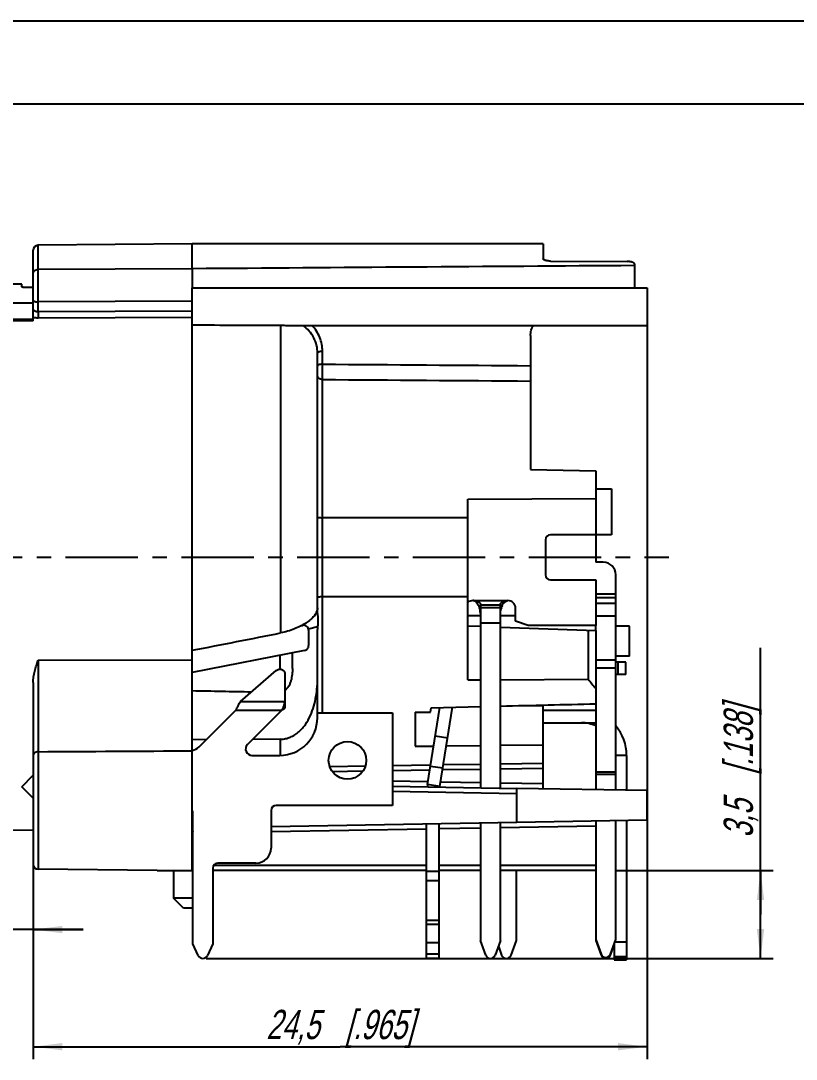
# Model space of a CAD drawing. Header units: millimetres. Extents: x 0 to 420, y -2 to 297.
# Drawn here: x 189 to 281.8, y 172.7 to 297 of the extents above; entities that cross this region are included whole.
import ezdxf

# ---------------------------------------------------------------- set-up
doc = ezdxf.new("R2010")
doc.units = ezdxf.units.MM
doc.header["$LTSCALE"] = 23.1
doc.linetypes.add('CENTER', pattern=[0.6, 0.375, -0.075, 0.075, -0.075])
doc.layers.get('0').update_dxf_attribs({"linetype": 'CONTINUOUS'})
for name, color, linetype in [('AUSFORMSCHRAEGEN', 7, 'CONTINUOUS'), ('BEZUGSACHSEN', 7, 'CONTINUOUS'), ('FASEN', 7, 'CONTINUOUS'), ('RUNDUNGEN', 7, 'CONTINUOUS'), ('ZEICHNUNGSBEMASSUNGEN', 7, 'CONTINUOUS')]:
    doc.layers.add(name, color=color, linetype=linetype)
doc.styles.get("Standard").update_dxf_attribs({"font": 'txt', "width": 0.7})
doc.dimstyles.new('DIMSTYLE_7', dxfattribs={"dimtxt": 3.5, "dimasz": 3.5, "dimexe": 1.5, "dimexo": 0, "dimgap": 0.875, "dimtad": 1, "dimdec": 3, "dimlfac": 0.333333, "dimdsep": 46, "dimtxsty": 'STANDARD', "dimblk": '_FILLED', "dimblk1": '_FILLED', "dimblk2": '_FILLED', "dimcen": 0.09, "dimclrt": 5, "dimadec": 3, "dimazin": 2, "dimtp": 0.2, "dimtm": 0.2, "dimtfac": 1, "dimtdec": 3, "dimtofl": 0, "dimtmove": 0, "dimatfit": 3, "dimldrblk": '_FILLED', "dimfxl": 1, "dimtolj": 1, "dimarcsym": 0})
doc.dimstyles.new('DIMSTYLE_8', dxfattribs={"dimtxt": 3.5, "dimasz": 3.5, "dimexe": 1.5, "dimexo": 0, "dimgap": 0.875, "dimtad": 1, "dimdec": 1, "dimlfac": 0.333333, "dimdsep": 46, "dimtxsty": 'STANDARD', "dimblk": '_FILLED', "dimblk1": '_FILLED', "dimblk2": '_FILLED', "dimcen": 0.09, "dimclrt": 5, "dimadec": 1, "dimazin": 2, "dimtp": 0.1, "dimtm": 0.1, "dimtfac": 1, "dimtdec": 1, "dimtofl": 0, "dimtmove": 0, "dimatfit": 3, "dimldrblk": '_FILLED', "dimfxl": 1, "dimtolj": 1, "dimarcsym": 0})
doc.dimstyles.new('DIMSTYLE_9', dxfattribs={"dimtxt": 3.5, "dimasz": 3.5, "dimexe": 1.5, "dimexo": 0, "dimgap": 0.875, "dimtad": 1, "dimdec": 3, "dimlfac": 0.333333, "dimdsep": 46, "dimtxsty": 'STANDARD', "dimblk": '_FILLED', "dimblk1": '_FILLED', "dimblk2": '_FILLED', "dimcen": 0.09, "dimclrt": 5, "dimadec": 3, "dimazin": 2, "dimtp": 0.1, "dimtm": 0.1, "dimtfac": 1, "dimtdec": 3, "dimtofl": 0, "dimtmove": 0, "dimatfit": 3, "dimldrblk": '_FILLED', "dimfxl": 1, "dimtolj": 1, "dimarcsym": 0})

# ---------------------------------------------------------------- blocks, each defined once
blk = doc.blocks.new('_FILLED')
at = {"color": 0, "linetype": 'BYBLOCK'}
blk.add_solid([(0, 0), (-1, 0.125), (-1, -0.125)], dxfattribs=at)
blk = doc.blocks.new('*D21')
at = {"layer": 'ZEICHNUNGSBEMASSUNGEN', "color": 2, "linetype": 'CONTINUOUS'}
for p, q in [((173.4, 222.86), (173.4, 186.74)), ((190.49, 196.05), (190.49, 186.74)), ((173.4, 188.24), (144.52, 188.24)), ((144.52, 188.24), (181.94, 188.24)), ((196.49, 188.24), (181.94, 188.24)), ((190.49, 188.24), (196.49, 188.24))]:
    blk.add_line(p, q, dxfattribs=at)
at = {"layer": 'ZEICHNUNGSBEMASSUNGEN', "color": 2, "linetype": 'CONTINUOUS', "xscale": 3.5, "yscale": 3.5, "zscale": 3.5}
blk.add_blockref('_FILLED', (173.4, 188.24), dxfattribs=at)
at = {"layer": 'ZEICHNUNGSBEMASSUNGEN', "color": 2, "linetype": 'CONTINUOUS', "xscale": 3.5, "yscale": 3.5, "zscale": 3.5, "rotation": 180}
blk.add_blockref('_FILLED', (190.49, 188.24), dxfattribs=at)
at = {"layer": 'ZEICHNUNGSBEMASSUNGEN', "color": 5, "linetype": 'CONTINUOUS', "insert": (168.52, 192.65), "char_height": 3.5, "width": 36, "attachment_point": 3, "line_spacing_factor": 0.9}
blk.add_mtext('\\Q15.0;5,7{\\ftxt.shx;\\W1.000000;\\H3.500000; }[.224]', dxfattribs=at)
blk = doc.blocks.new('*D22')
at = {"layer": 'ZEICHNUNGSBEMASSUNGEN', "color": 2, "linetype": 'CONTINUOUS'}
for p, q in [((263.99, 260.54), (263.99, 172.72)), ((190.49, 196.05), (190.49, 172.72)), ((190.49, 174.22), (227.24, 174.22)), ((263.99, 174.22), (227.24, 174.22))]:
    blk.add_line(p, q, dxfattribs=at)
at = {"layer": 'ZEICHNUNGSBEMASSUNGEN', "color": 2, "linetype": 'CONTINUOUS', "xscale": 3.5, "yscale": 3.5, "zscale": 3.5, "rotation": 180}
blk.add_blockref('_FILLED', (190.49, 174.22), dxfattribs=at)
at = {"layer": 'ZEICHNUNGSBEMASSUNGEN', "color": 2, "linetype": 'CONTINUOUS', "xscale": 3.5, "yscale": 3.5, "zscale": 3.5}
blk.add_blockref('_FILLED', (263.99, 174.22), dxfattribs=at)
at = {"layer": 'ZEICHNUNGSBEMASSUNGEN', "color": 5, "linetype": 'CONTINUOUS', "insert": (227.24, 178.63), "char_height": 3.5, "width": 39.75, "attachment_point": 2, "line_spacing_factor": 0.9}
blk.add_mtext('\\Q15.0;24,5{\\ftxt.shx;\\W1.000000;\\H3.500000; }[.965]', dxfattribs=at)
blk = doc.blocks.new('*D23')
at = {"layer": 'ZEICHNUNGSBEMASSUNGEN', "color": 2, "linetype": 'CONTINUOUS'}
for p, q in [((277.57, 190.04), (277.57, 221.97)), ((260.24, 195.29), (279.07, 195.29)), ((277.57, 195.29), (277.57, 190.04)), ((277.57, 184.79), (277.57, 190.04)), ((211.22, 184.79), (279.07, 184.79))]:
    blk.add_line(p, q, dxfattribs=at)
at = {"layer": 'ZEICHNUNGSBEMASSUNGEN', "color": 2, "linetype": 'CONTINUOUS', "xscale": 3.5, "yscale": 3.5, "zscale": 3.5}
for p, rotation in [((277.57, 195.29), 90), ((277.57, 184.79), 270)]:
    blk.add_blockref('_FILLED', p, dxfattribs=dict(at, rotation=rotation))
at = {"layer": 'ZEICHNUNGSBEMASSUNGEN', "color": 5, "linetype": 'CONTINUOUS', "insert": (273.16, 199.22), "char_height": 3.5, "width": 34.125, "attachment_point": 1, "rotation": 90, "line_spacing_factor": 0.9}
blk.add_mtext('\\Q15.0;3,5{\\ftxt.shx;\\W1.000000;\\H3.500000; }[.138]', dxfattribs=at)

msp = doc.modelspace()

# ---------------------------------------------------------------- linework, layer by layer
at = {"color": 7, "linetype": 'CONTINUOUS'}
for p, q in [((0, 297), (420, 297)), ((410, 287), (12.5, 287)), ((222.62342, 224.61467), (222.76027, 224.64127)), ((222.99055, 221.62988), (209.53924, 219.01521)), ((261.43924, 220.24992), (260.23924, 220.24992)), ((261.43924, 218.74992), (261.43924, 220.24992)), ((215.31218, 215.53992), (219.59548, 219.24936)), ((220.61836, 215.53992), (220.61836, 214.78992)), ((210.36427, 210.10617), (214.74802, 214.48992)), ((220.26345, 214.48992), (216.14378, 210.37025)), ((224.51974, 214.18992), (233.51974, 214.18992)), ((224.51974, 213.58992), (224.51974, 214.18992)), ((233.51974, 214.18992), (233.51974, 203.08992)), ((239.19357, 205.36069), (240.69658, 214.85032)), ((251.53924, 214.48992), (257.83924, 214.48992)), ((216.67411, 209.08992), (220.01974, 209.08992)), ((261.54424, 209.08992), (261.54424, 204.90641)), ((233.51974, 203.08992), (219.56974, 203.08992)), ((209.60974, 186.54361), (209.60974, 202.18992)), ((239.08276, 184.78443), (239.08276, 200.88136)), ((261.54424, 201.27342), (261.54424, 184.61602)), ((210.26596, 185.13635), (209.60974, 186.54361)), ((212.00974, 186.54361), (211.35353, 185.13635)), ((237.58276, 186.69004), (239.08276, 186.69004)), ((260.13717, 186.75871), (261.54424, 186.75871)), ((239.08276, 184.7843), (237.58276, 184.7843)), ((260.04424, 184.61602), (261.54424, 184.61602))]:
    msp.add_line(p, q, dxfattribs=at)
at = {"color": 3, "linetype": 'CONTINUOUS'}
for p, q in [((189.13924, 265.48992), (178.93598, 265.48992)), ((189.13924, 265.15761), (189.13924, 265.48975)), ((190.48924, 265.06572), (189.73924, 265.06572)), ((257.83924, 240.96492), (259.74424, 240.96492)), ((259.74424, 240.96492), (259.74424, 235.48992)), ((257.83924, 239.81482), (257.83924, 232.18992)), ((258.73924, 232.18992), (257.83924, 232.18992)), ((257.83924, 230.08992), (257.83924, 224.61492)), ((260.23924, 204.92919), (260.23924, 230.68992)), ((244.03924, 227.17002), (244.03924, 205.21196)), ((246.43924, 205.17007), (246.43924, 227.17002)), ((248.23924, 225.16087), (248.23924, 226.71492)), ((249.73924, 224.61492), (248.23924, 225.16087)), ((257.83924, 224.61492), (249.73924, 224.61492)), ((261.43924, 218.74992), (260.23924, 218.74992)), ((257.83924, 215.25712), (257.83924, 204.97108)), ((237.71204, 205.59534), (239.17217, 214.81424)), ((251.53924, 212.98992), (257.83924, 212.98992)), ((237.58276, 184.78443), (237.58276, 200.85517)), ((244.03924, 200.96787), (244.03924, 186.93261)), ((246.43924, 186.93261), (246.43924, 201.00976)), ((257.83924, 201.20875), (257.83946, 186.93756)), ((260.23924, 187.03914), (260.23924, 201.25064)), ((248.34424, 186.93261), (248.34424, 195.28992)), ((244.67543, 185.18471), (244.03924, 186.93261)), ((246.43924, 186.93261), (245.80306, 185.18471)), ((247.70806, 185.18471), (248.34424, 186.93261)), ((257.83924, 187.03914), (258.47543, 185.29124)), ((257.83946, 186.93756), (258.47565, 185.18966)), ((259.60306, 185.29124), (260.23924, 187.03914)), ((260.04424, 186.50339), (260.04424, 184.61602)), ((246.19174, 186.25261), (246.58043, 185.18471)), ((259.60328, 185.18966), (260.04424, 186.40119))]:
    msp.add_line(p, q, dxfattribs=at)
at = {"color": 9, "linetype": 'CONTINUOUS'}
for p, q in [((243.13924, 227.61492), (247.33924, 227.61492)), ((260.23924, 228.37992), (257.83924, 228.37992)), ((260.23924, 227.95565), (257.83924, 227.95565)), ((244.03924, 227.0953), (246.43924, 227.0953)), ((244.03924, 226.78353), (246.43924, 226.78353)), ((260.23924, 227.24501), (257.83924, 227.24501)), ((244.03924, 224.96488), (246.43924, 224.96488)), ((260.23924, 225.76009), (257.83924, 225.76009)), ((260.23924, 220.48992), (257.83924, 220.48992)), ((260.53924, 218.74992), (260.53924, 220.24992)), ((260.23924, 219.52675), (257.83924, 219.52675)), ((215.31218, 215.53992), (220.61836, 215.53992)), ((214.74802, 214.48992), (220.26345, 214.48992)), ((220.44401, 214.84018), (220.44401, 214.58999)), ((238.63509, 211.42324), (240.11662, 211.18859)), ((261.54424, 209.08992), (260.23924, 209.08992)), ((238.06315, 207.81218), (239.54468, 207.57752)), ((260.23924, 207.07723), (257.83924, 207.07723)), ((260.23924, 206.80204), (257.83924, 206.80204)), ((239.19357, 205.36069), (237.71204, 205.59534)), ((237.58276, 195.21739), (239.08276, 195.21739)), ((237.58276, 194.09357), (239.08276, 194.09357)), ((237.58276, 189.35907), (239.08276, 189.35907)), ((237.58276, 188.87888), (239.08276, 188.87888)), ((237.58276, 185.33405), (239.08276, 185.33405)), ((260.04424, 185.01081), (261.54424, 185.01081))]:
    msp.add_line(p, q, dxfattribs=at)
at = {"color": 7, "linetype": 'CONTINUOUS'}
msp.add_circle((228.11974, 208.48992), 2.25, dxfattribs=at)
at = {"color": 3, "linetype": 'CONTINUOUS'}
for centre, radius, start, end in [((258.73924, 230.68992), 1.5, 0, 90), ((243.13924, 226.71492), 0.9, 90, 131.9352565), ((247.33924, 226.71492), 0.9, 0, 90), ((237.10616, 184.31511), 34.55714, 118.8267262, 119.1689921), ((220.16923, 214.82514), 0.45052, 355.5156096, 359.9982841), ((256.14424, 209.08992), 3.9, 64.238766, 90), ((248.08276, 203.95278), 10.5, 171, 172.5011331), ((245.23924, 185.38992), 0.6, 200, 340), ((247.14424, 185.38992), 0.6, 200, 340), ((259.03924, 185.49645), 0.6, 200, 340), ((259.03946, 185.39487), 0.6, 200, 340)]:
    msp.add_arc(centre, radius, start, end, dxfattribs=at)
at = {"color": 7, "linetype": 'CONTINUOUS'}
for centre, radius, start, end in [((241.46656, 225.9674), 2.57788, 14.5085293, 17.6249633), ((249.01193, 225.9674), 2.57788, 162.3750367, 165.4914707), ((218.7976, 215.61462), 1.82229, 353.6523771, 357.6506775), ((220.16923, 215.57514), 0.45052, 355.5156096, 359.9982841), ((220.01974, 213.58992), 4.5, 270, 360), ((256.14424, 209.08992), 5.4, 0, 40.6738304), ((209.30361, 211.16683), 1.5, 279.080527, 315), ((216.67411, 209.83992), 0.75, 135, 270), ((248.08276, 203.95278), 9, 171, 171.4117321), ((208.70974, 202.18992), 0.9, 0, 22.7614658), ((217.16974, 197.98992), 1.8, 270, 360), ((210.80974, 185.38992), 0.6, 205, 335)]:
    msp.add_arc(centre, radius, start, end, dxfattribs=at)
at = {"color": 3, "linetype": 'CONTINUOUS'}
for points, knots in [([(189.73924, 265.06572), (189.66294, 265.06572), (189.52109, 265.0701), (189.3544, 265.08605), (189.25463, 265.10413), (189.21135, 265.11513), (189.18623, 265.12299), (189.16615, 265.13123), (189.14948, 265.14017), (189.13924, 265.15075), (189.13924, 265.15761)], [0, 0, 0, 0, 0.370496514, 0.6887039, 0.811914119, 0.862502383, 0.90527156, 0.939986359, 0.966698395, 1, 1, 1, 1]), ([(243.13924, 227.61492), (243.23253, 227.61492), (243.37298, 227.60293), (243.55502, 227.56089), (243.68737, 227.51493), (243.81193, 227.45302), (243.90562, 227.38651), (243.96852, 227.32382), (244.0063, 227.27412), (244.03176, 227.22282), (244.03924, 227.18685), (244.03924, 227.17002)], [0, 0, 0, 0, 0.260837284, 0.391350531, 0.521757276, 0.651605404, 0.779217606, 0.840865703, 0.899377849, 0.952953215, 1, 1, 1, 1]), ([(246.43924, 227.17002), (246.43924, 227.18685), (246.44673, 227.22282), (246.47219, 227.27412), (246.50996, 227.32382), (246.57287, 227.38651), (246.66655, 227.45302), (246.79112, 227.51493), (246.92347, 227.56089), (247.10551, 227.60293), (247.24596, 227.61492), (247.33924, 227.61492)], [0, 0, 0, 0, 0.047046785, 0.100622151, 0.159134297, 0.220782394, 0.348394596, 0.478242724, 0.608649469, 0.739162716, 1, 1, 1, 1]), ([(220.59038, 214.71829), (220.5732, 214.69095), (220.52762, 214.64242), (220.473, 214.60591), (220.44401, 214.58999)], [0, 0, 0, 0, 0.493976863, 1, 1, 1, 1]), ([(220.61836, 214.78992), (220.61794, 214.78689), (220.61577, 214.7746), (220.61204, 214.76261), (220.60858, 214.75385)], [0, 0, 0, 0, 0.244829022, 1, 1, 1, 1])]:
    msp.add_open_spline(points, degree=3, knots=knots, dxfattribs=at)
at = {"color": 7, "linetype": 'CONTINUOUS'}
for points, knots in [([(243.92343, 226.74795), (243.89325, 226.84285), (243.83932, 226.9845), (243.74593, 227.16509), (243.66101, 227.29635), (243.56018, 227.41774), (243.43981, 227.52163), (243.29813, 227.59585), (243.19198, 227.61492), (243.13924, 227.61492)], [0, 0, 0, 0, 0.240643715, 0.364900458, 0.490789153, 0.617713198, 0.745063658, 0.872562213, 1, 1, 1, 1]), ([(246.55506, 226.74795), (246.58524, 226.84285), (246.63917, 226.9845), (246.73256, 227.16509), (246.81748, 227.29635), (246.91831, 227.41774), (247.03867, 227.52163), (247.18036, 227.59585), (247.28651, 227.61492), (247.33924, 227.61492)], [0, 0, 0, 0, 0.240643715, 0.364900458, 0.490789153, 0.617713198, 0.745063658, 0.872562213, 1, 1, 1, 1]), ([(244.03924, 226.05778), (244.03924, 226.14499), (244.02388, 226.33227), (243.9873, 226.51636), (243.96223, 226.61322)], [0, 0, 0, 0, 0.465704461, 1, 1, 1, 1]), ([(246.43924, 226.05778), (246.43924, 226.14499), (246.45461, 226.33227), (246.49119, 226.51636), (246.51626, 226.61322)], [0, 0, 0, 0, 0.465704461, 1, 1, 1, 1]), ([(219.59548, 219.24936), (219.6378, 219.28602), (219.73548, 219.34796), (219.90221, 219.39912), (220.07877, 219.40648), (220.25043, 219.36973), (220.40305, 219.29137), (220.52389, 219.17749), (220.6016, 219.03707), (220.61974, 218.93292), (220.61974, 218.88194)], [0, 0, 0, 0, 0.125710191, 0.255713174, 0.387394595, 0.51820226, 0.645553522, 0.767904554, 0.885549308, 1, 1, 1, 1]), ([(214.74802, 214.48992), (214.8412, 214.67153), (215.02256, 215.02507), (215.21368, 215.37366), (215.31218, 215.53992)], [0, 0, 0, 0, 0.513684357, 1, 1, 1, 1]), ([(220.44401, 214.84018), (220.45254, 214.85657), (220.48631, 214.92551), (220.51392, 214.99739), (220.53194, 215.05281)], [0, 0, 0, 0, 0.240761012, 1, 1, 1, 1]), ([(220.53194, 215.05281), (220.54131, 215.08164), (220.57606, 215.19958), (220.5985, 215.32109), (220.60872, 215.41314)], [0, 0, 0, 0, 0.246568599, 1, 1, 1, 1]), ([(220.44401, 214.84018), (220.42892, 214.81119), (220.36846, 214.69458), (220.3085, 214.57771), (220.26345, 214.48992)], [0, 0, 0, 0, 0.248784745, 1, 1, 1, 1])]:
    msp.add_open_spline(points, degree=3, knots=knots, dxfattribs=at)
at = {"color": 3, "linetype": 'CONTINUOUS'}
msp.add_open_spline([(220.60858, 214.75385), (220.60368, 214.74147), (220.59747, 214.72956), (220.59038, 214.71829)], degree=3, dxfattribs=at)
at = {"layer": 'AUSFORMSCHRAEGEN', "color": 7, "linetype": 'CONTINUOUS'}
for p, q in [((209.53924, 270.28992), (191.08401, 270.12886)), ((251.53924, 270.28992), (209.53924, 270.28992)), ((250.03924, 243.28992), (257.83924, 243.15377)), ((257.83924, 243.15377), (257.83924, 239.81482)), ((242.53924, 239.73471), (257.83924, 239.81482)), ((242.53924, 218.11704), (242.53924, 239.73471)), ((242.53924, 225.84512), (244.03924, 225.83727)), ((246.43924, 225.8247), (248.23924, 225.81528)), ((257.83924, 224.01492), (257.83924, 224.61492)), ((236.23924, 214.24992), (236.23924, 210.17651)), ((236.23924, 210.17651), (238.4415, 210.20099)), ((239.96288, 210.21786), (244.03924, 210.26321)), ((246.43924, 210.28986), (251.53924, 210.34657)), ((263.98924, 204.86374), (248.38924, 205.13603)), ((263.98924, 201.3161), (263.98924, 204.86374)), ((190.48924, 200.08966), (182.20256, 200.16198)), ((263.98924, 201.3161), (248.38924, 201.0438)), ((205.34448, 195.32652), (191.08401, 195.45097))]:
    msp.add_line(p, q, dxfattribs=at)
at = {"layer": 'BEZUGSACHSEN', "color": 7, "linetype": 'CONTINUOUS'}
for p, q in [((262.48924, 267.7029), (262.48924, 265.03992)), ((209.53924, 265.03992), (263.98924, 265.03992)), ((209.53924, 221.66303), (209.53924, 265.03989)), ((263.98924, 265.03992), (263.98924, 260.53992)), ((221.24802, 260.53992), (263.98924, 260.53992)), ((261.88924, 224.53992), (260.23924, 224.53992)), ((261.88924, 220.94054), (261.88924, 224.5393)), ((261.88924, 220.93992), (260.23924, 220.93992)), ((207.28924, 195.30955), (207.28924, 191.98995))]:
    msp.add_line(p, q, dxfattribs=at)
at = {"layer": 'BEZUGSACHSEN', "color": 9, "linetype": 'CONTINUOUS'}
for p, q in [((209.53924, 263.43714), (191.08401, 263.35024)), ((209.53924, 262.24157), (191.08401, 262.16986)), ((209.53924, 261.49284), (191.08401, 261.41989)), ((220.11778, 260.55801), (220.11778, 223.73796))]:
    msp.add_line(p, q, dxfattribs=at)
at = {"layer": 'BEZUGSACHSEN', "color": 7, "linetype": 'CENTER'}
msp.add_line((166.66157, 232.78992), (266.58977, 232.78992), dxfattribs=at)
at = {"layer": 'BEZUGSACHSEN', "color": 7, "linetype": 'CONTINUOUS'}
msp.add_arc((235.83282, 4644.09327), 4383.56343, 269.65632531, 269.79459468, dxfattribs=at)
at = {"layer": 'BEZUGSACHSEN', "color": 9, "linetype": 'CONTINUOUS'}
for points, knots in [([(209.53924, 267.32349), (209.53952, 267.26712), (209.53617, 267.14055), (209.5305, 266.93122), (209.52984, 266.68408), (209.53111, 266.40328), (209.53133, 266.09317), (209.5323, 265.63561), (209.53685, 265.28197), (209.53796, 265.04043)], [0, 0, 0, 0, 0.074072174, 0.166329836, 0.275156316, 0.398780462, 0.535307993, 0.682626385, 1, 1, 1, 1]), ([(224.53924, 257.21032), (224.53924, 257.53007), (224.46193, 258.17394), (224.11784, 259.08659), (223.56275, 259.90095), (223.07342, 260.34693), (222.80605, 260.54055)], [0, 0, 0, 0, 0.246630594, 0.494576724, 0.745382968, 1, 1, 1, 1]), ([(225.12877, 257.43505), (225.12877, 257.71707), (225.0749, 258.28368), (224.83422, 259.10471), (224.44093, 259.87214), (224.0867, 260.32905), (223.88991, 260.54046)], [0, 0, 0, 0, 0.247497149, 0.495971295, 0.746525058, 1, 1, 1, 1])]:
    msp.add_open_spline(points, degree=3, knots=knots, dxfattribs=at)
at = {"layer": 'BEZUGSACHSEN', "color": 7, "linetype": 'CONTINUOUS'}
msp.add_open_spline([(220.11778, 260.55801), (220.31165, 260.55733), (220.6884, 260.55084), (221.0651, 260.53991), (221.24802, 260.53987)], degree=3, knots=[0, 0, 0, 0, 0.51453428, 1, 1, 1, 1], dxfattribs=at)
at = {"layer": 'FASEN', "color": 7, "linetype": 'CONTINUOUS'}
for p, q in [((244.03924, 224.49682), (242.53924, 224.54921)), ((246.43924, 224.41301), (257.83924, 224.01492)), ((256.95495, 224.0458), (256.95495, 218.19934)), ((257.83924, 224.01492), (257.83924, 215.25712)), ((242.53924, 218.11704), (244.03924, 218.1256)), ((246.43924, 218.13929), (256.95495, 218.19934)), ((236.23924, 214.24992), (238.07678, 214.24992)), ((238.07678, 214.24992), (238.12398, 214.78943)), ((238.12398, 214.78943), (244.03924, 214.92948)), ((208.48926, 190.78992), (207.28924, 191.98995)), ((209.60974, 191.98991), (207.28924, 191.98992)), ((209.60974, 190.78992), (208.48925, 190.78992))]:
    msp.add_line(p, q, dxfattribs=at)
at = {"layer": 'FASEN', "color": 9, "linetype": 'CONTINUOUS'}
msp.add_line((249.9564, 215.06981), (251.53924, 215.05386), dxfattribs=at)
at = {"layer": 'FASEN', "color": 7, "linetype": 'CONTINUOUS'}
msp.add_ellipse((276.05027, 232.78992), major_axis=(0, 24.2973), ratio=0.982841863, start_param=-4.06826001, end_param=-4.008904922, dxfattribs=at)
msp.add_open_spline([(246.43924, 214.98636), (250.23925, 215.07646), (254.03925, 215.16671), (257.83924, 215.25712)], degree=3, dxfattribs=at)
at = {"layer": 'RUNDUNGEN', "color": 9, "linetype": 'CONTINUOUS'}
for p, q in [((191.08401, 267.24196), (191.08401, 270.12886)), ((209.53918, 267.32349), (191.08401, 267.24196)), ((191.08401, 262.16986), (191.08401, 263.35024)), ((225.12877, 255.89884), (225.12877, 257.43505)), ((225.12877, 214.18992), (225.12877, 254.07002)), ((224.54656, 224.45117), (223.43923, 224.19711)), ((191.08401, 220.49945), (209.53924, 220.53614)), ((191.08401, 220.49945), (191.08401, 195.45097)), ((220.04448, 219.39939), (220.04448, 221.05723)), ((220.11778, 209.08992), (220.11778, 211.028)), ((225.99428, 207.76693), (230.26804, 207.83402)), ((233.51974, 207.88517), (238.06087, 207.95678)), ((238.06087, 207.95678), (238.08612, 207.95718)), ((239.60863, 207.98123), (244.03924, 208.05135)), ((246.43924, 208.08942), (251.53924, 208.17049)), ((246.43924, 207.49234), (251.53924, 207.57323)), ((226.29804, 207.17539), (229.98003, 207.23304)), ((233.51974, 207.28858), (237.99136, 207.35892)), ((239.51386, 207.38293), (239.54774, 207.38347)), ((239.54774, 207.38345), (244.03924, 207.45437)), ((237.76368, 205.92141), (233.51548, 205.99557)), ((244.03924, 205.81187), (239.27819, 205.89498)), ((251.53924, 205.68096), (246.43924, 205.76998)), ((233.51974, 204.79567), (248.38924, 204.53613)), ((237.58276, 200.25526), (218.96974, 199.93037)), ((244.03924, 200.36796), (239.08276, 200.28145)), ((257.83924, 200.60884), (246.43924, 200.40986)), ((209.53924, 199.76558), (209.60974, 199.76715)), ((237.58276, 195.88992), (212.09089, 195.88992)), ((244.03924, 195.88992), (239.08276, 195.88992)), ((257.83924, 195.88992), (246.43924, 195.88992))]:
    msp.add_line(p, q, dxfattribs=at)
at = {"layer": 'RUNDUNGEN', "color": 7, "linetype": 'CONTINUOUS'}
for p, q in [((209.53918, 267.32373), (209.53924, 270.28992)), ((251.53924, 270.28992), (251.53924, 268.52494)), ((190.48924, 261.10917), (190.48924, 269.52884)), ((252.42354, 268.24184), (261.60495, 268.18927)), ((262.48924, 267.88211), (262.48924, 267.7029)), ((190.48924, 261.10917), (182.20256, 261.04654)), ((190.48924, 261.25501), (186.25943, 261.25501)), ((250.03924, 259.35334), (250.03924, 243.28992)), ((224.53924, 226.0665), (224.53924, 257.21032)), ((242.53924, 237.50105), (225.12877, 237.52999)), ((242.53924, 228.07879), (225.12877, 228.04985)), ((223.47256, 224.05187), (223.47386, 222.21843)), ((224.53924, 214.18992), (224.53924, 224.16788)), ((209.53924, 195.28992), (209.53924, 221.66303)), ((221.53924, 219.4843), (221.53924, 221.34778)), ((220.61974, 218.88194), (220.61974, 215.57513)), ((190.48924, 217.82431), (190.48924, 196.05111)), ((220.61974, 215.53992), (220.61974, 214.82513)), ((251.53924, 205.08105), (251.53924, 215.10738)), ((211.22702, 210.96891), (209.53924, 210.9577)), ((220.11778, 211.028), (216.77935, 211.00581)), ((189.11974, 205.33992), (190.48924, 206.70942)), ((190.48924, 203.97042), (189.11974, 205.33992)), ((233.51974, 205.39558), (248.38924, 205.13603)), ((248.38924, 201.0438), (248.38924, 205.13603)), ((218.96974, 202.48992), (218.96974, 197.98992)), ((248.38924, 201.0438), (218.96974, 200.53028)), ((205.34448, 195.32652), (209.53924, 195.28992)), ((212.00974, 195.58992), (212.00974, 186.54361)), ((237.58276, 195.28992), (212.00974, 195.28992)), ((217.16974, 196.18992), (212.60974, 196.18992)), ((244.03924, 195.28992), (239.08276, 195.28992)), ((257.83924, 195.28992), (246.43924, 195.28992))]:
    msp.add_line(p, q, dxfattribs=at)
at = {"layer": 'RUNDUNGEN', "color": 3, "linetype": 'CONTINUOUS'}
for p, q in [((190.48924, 263.2085), (186.26553, 263.2085)), ((251.83924, 234.88992), (251.83924, 230.68992)), ((259.74424, 235.48992), (252.43924, 235.48992)), ((252.43924, 230.08992), (257.83924, 230.08992))]:
    msp.add_line(p, q, dxfattribs=at)
at = {"layer": 'RUNDUNGEN', "color": 7, "linetype": 'CONTINUOUS'}
for centre, radius, start, end in [((191.08924, 269.52888), 0.6, 90.5, 180), ((230.06994, 224.16669), 5.53069, 177.0516097, 179.9876565), ((219.56974, 202.48992), 0.6, 90, 180), ((210.13924, 199.77605), 0.6, 152.5363878, 180), ((191.08924, 196.05095), 0.6, 180, 269.5), ((212.60974, 195.58992), 0.6, 90, 180)]:
    msp.add_arc(centre, radius, start, end, dxfattribs=at)
at = {"layer": 'RUNDUNGEN', "color": 3, "linetype": 'CONTINUOUS'}
for centre, start, end in [((252.43924, 234.88992), 90, 180), ((252.43924, 230.68992), 180, 270)]:
    msp.add_arc(centre, 0.6, start, end, dxfattribs=at)
at = {"layer": 'RUNDUNGEN', "color": 7, "linetype": 'CONTINUOUS'}
for centre, major_axis, ratio, start_param, end_param in [((169.88604, 230.12914), (172.62416, 29.86667), 0.088266345, -1.354316151, -1.290841602), ((1326.06823, 232.78992), (1454.84711, 0), 0.017102471, -2.445657637, -2.438070891)]:
    msp.add_ellipse(centre, major_axis=major_axis, ratio=ratio, start_param=start_param, end_param=end_param, dxfattribs=at)
for points, knots in [([(252.42354, 268.24184), (252.36576, 268.24216), (252.25221, 268.24638), (252.08764, 268.2631), (251.93609, 268.28951), (251.80322, 268.32437), (251.69349, 268.36592), (251.61055, 268.41291), (251.55523, 268.46402), (251.53924, 268.5064), (251.53924, 268.52494)], [0, 0, 0, 0, 0.17783938, 0.34951085, 0.508812131, 0.650901553, 0.771801693, 0.868976518, 0.942919259, 1, 1, 1, 1]), ([(262.48924, 267.88211), (262.48924, 267.90315), (262.47459, 267.94995), (262.4192, 268.00824), (262.33568, 268.05968), (262.22563, 268.10409), (262.09256, 268.1405), (261.94091, 268.16766), (261.7763, 268.18468), (261.66273, 268.18894), (261.60495, 268.18927)], [0, 0, 0, 0, 0.063710708, 0.141003126, 0.23893441, 0.35896253, 0.499201552, 0.656082198, 0.825022635, 1, 1, 1, 1]), ([(250.03924, 259.35334), (250.03924, 259.55806), (250.0937, 259.97097), (250.24594, 260.35759), (250.34233, 260.54044)], [0, 0, 0, 0, 0.497590906, 1, 1, 1, 1]), ([(224.53924, 237.5866), (224.53924, 237.58456), (224.54274, 237.57963), (224.55775, 237.57182), (224.59027, 237.56307), (224.64385, 237.55417), (224.71609, 237.54604), (224.80415, 237.53927), (224.94346, 237.53216), (225.05315, 237.53011), (225.12877, 237.52999)], [0, 0, 0, 0, 0.010237575, 0.02697947, 0.085283539, 0.177311967, 0.300124091, 0.449632774, 0.620528095, 1, 1, 1, 1]), ([(225.12877, 228.04985), (225.05315, 228.04973), (224.94346, 228.04768), (224.80415, 228.04057), (224.71609, 228.03379), (224.64385, 228.02566), (224.59027, 228.01677), (224.55775, 228.00802), (224.54274, 228.0002), (224.53924, 227.99528), (224.53924, 227.99324)], [0, 0, 0, 0, 0.379471905, 0.550367226, 0.699875909, 0.822688033, 0.914716461, 0.97302053, 0.989762425, 1, 1, 1, 1]), ([(224.5294, 226.62283), (224.48768, 226.30776), (224.26849, 225.92243), (223.92402, 225.53955), (223.61258, 225.2475), (223.14509, 224.90109), (222.4952, 224.52958), (221.75905, 224.20247), (220.9594, 223.93123), (220.40184, 223.79457), (220.11778, 223.73796)], [0, 0, 0, 0, 0.172944087, 0.225344174, 0.28151356, 0.404701201, 0.541075347, 0.688074084, 0.842385653, 1, 1, 1, 1]), ([(224.53924, 226.75015), (224.53924, 226.74075), (224.53819, 226.69816), (224.53376, 226.65573), (224.5294, 226.62283)], [0, 0, 0, 0, 0.220701343, 1, 1, 1, 1]), ([(224.53924, 226.0665), (224.53924, 225.94745), (224.56078, 225.69649), (224.58666, 225.30408), (224.57593, 224.88362), (224.55404, 224.59692), (224.54656, 224.45117)], [0, 0, 0, 0, 0.220838243, 0.466578616, 0.72928137, 1, 1, 1, 1]), ([(223.47256, 224.05187), (223.47249, 224.13929), (223.43309, 224.31644), (223.26726, 224.5299), (223.02681, 224.65283), (222.84578, 224.65789), (222.76027, 224.64127)], [0, 0, 0, 0, 0.250423199, 0.50065273, 0.750483367, 1, 1, 1, 1]), ([(222.99055, 221.62988), (223.05764, 221.64292), (223.18843, 221.69281), (223.34689, 221.82944), (223.45015, 222.01164), (223.47391, 222.14987), (223.47386, 222.21843)], [0, 0, 0, 0, 0.249617197, 0.4994396, 0.749578359, 1, 1, 1, 1]), ([(190.48924, 217.82431), (190.48924, 218.04903), (190.53667, 218.50156), (190.68372, 219.16938), (190.87422, 219.83475), (191.01398, 220.27708), (191.08401, 220.49945)], [0, 0, 0, 0, 0.24518064, 0.493855828, 0.745639426, 1, 1, 1, 1]), ([(221.53924, 219.4843), (221.53924, 219.24249), (221.51258, 218.75844), (221.39959, 218.16209), (221.24551, 217.70229), (221.04206, 217.26558), (220.81409, 216.96677), (220.62075, 216.82358)], [0, 0, 0, 0, 0.250305239, 0.500532062, 0.625747458, 0.750961949, 1, 1, 1, 1]), ([(220.11778, 211.028), (220.3175, 211.02933), (220.71789, 211.07251), (221.29311, 211.25265), (221.82619, 211.5333), (222.30665, 211.89548), (222.73117, 212.32116), (223.22318, 212.95236), (223.70848, 213.83197), (224.1132, 214.96305), (224.37258, 216.13516), (224.51208, 217.32655), (224.53924, 218.1256), (224.53924, 218.52491)], [0, 0, 0, 0, 0.062510262, 0.125052944, 0.187580694, 0.250127102, 0.312659544, 0.375195607, 0.500111202, 0.625067489, 0.75003894, 0.875023502, 1, 1, 1, 1])]:
    msp.add_open_spline(points, degree=3, knots=knots, dxfattribs=at)
at = {"layer": 'RUNDUNGEN', "color": 9, "linetype": 'CONTINUOUS'}
for points, knots in [([(190.48924, 266.68837), (190.48924, 266.76021), (190.51318, 266.87035), (190.58662, 266.99701), (190.68632, 267.10986), (190.85232, 267.21243), (191.00664, 267.24134), (191.08401, 267.24196)], [0, 0, 0, 0, 0.240392803, 0.363122254, 0.487551767, 0.741108834, 1, 1, 1, 1]), ([(191.08401, 263.35024), (191.08259, 264.11007), (191.08153, 265.19169), (191.08216, 266.48893), (191.08304, 267.02634), (191.08401, 267.24196)], [0, 0, 0, 0, 0.585732506, 0.833783006, 1, 1, 1, 1]), ([(190.48924, 263.57499), (190.48924, 263.55999), (190.49902, 263.52687), (190.53604, 263.48439), (190.59243, 263.44654), (190.66657, 263.41351), (190.75623, 263.38636), (190.89627, 263.35849), (191.00778, 263.35049), (191.08401, 263.35024)], [0, 0, 0, 0, 0.066639213, 0.146469283, 0.245963995, 0.366292227, 0.505874941, 0.661330025, 1, 1, 1, 1]), ([(191.08401, 262.16986), (191.04486, 262.16943), (190.96754, 262.17309), (190.8391, 262.19475), (190.70851, 262.23829), (190.59042, 262.30965), (190.51072, 262.3969), (190.48923, 262.46732), (190.48924, 262.49937)], [0, 0, 0, 0, 0.159217145, 0.313934163, 0.528731391, 0.715041362, 0.869644935, 1, 1, 1, 1]), ([(191.08401, 261.41989), (191.03228, 261.41969), (190.83231, 261.42513), (190.63252, 261.45456), (190.48924, 261.49299)], [0, 0, 0, 0, 0.258543763, 1, 1, 1, 1]), ([(191.08401, 262.16986), (191.08519, 262.02803), (191.08601, 261.77804), (191.08574, 261.52803), (191.08401, 261.41989)], [0, 0, 0, 0, 0.56734774, 1, 1, 1, 1]), ([(225.12877, 257.43505), (225.05307, 257.43455), (224.9424, 257.4263), (224.80351, 257.39825), (224.7147, 257.37109), (224.64129, 257.33813), (224.58549, 257.30042), (224.54889, 257.25814), (224.53924, 257.22523), (224.53924, 257.21032)], [0, 0, 0, 0, 0.338959069, 0.494331543, 0.633771343, 0.753960806, 0.853377707, 0.933235003, 1, 1, 1, 1]), ([(225.12877, 255.89884), (225.05307, 255.89835), (224.9424, 255.89009), (224.80351, 255.86205), (224.7147, 255.83488), (224.64129, 255.80193), (224.58549, 255.76421), (224.54889, 255.72193), (224.53924, 255.68902), (224.53924, 255.67411)], [0, 0, 0, 0, 0.338959068, 0.494331541, 0.633771341, 0.753960804, 0.853377706, 0.933235002, 1, 1, 1, 1]), ([(225.12877, 254.07002), (225.12585, 254.33932), (225.12505, 254.94894), (225.12664, 255.55855), (225.12877, 255.89884)], [0, 0, 0, 0, 0.441778304, 1, 1, 1, 1]), ([(225.12877, 254.07002), (225.05209, 254.07115), (224.90095, 254.09787), (224.70603, 254.20794), (224.57186, 254.3747), (224.53924, 254.51113), (224.53924, 254.57682)], [0, 0, 0, 0, 0.269094408, 0.527249962, 0.769519185, 1, 1, 1, 1]), ([(191.08401, 209.53009), (191.00686, 209.52952), (190.85464, 209.50369), (190.65795, 209.39419), (190.52228, 209.22723), (190.48924, 209.0902), (190.48924, 209.02427)], [0, 0, 0, 0, 0.269311705, 0.527652714, 0.769848858, 1, 1, 1, 1])]:
    msp.add_open_spline(points, degree=3, knots=knots, dxfattribs=at)
for points in [[(262.48924, 267.7029), (244.83919, 267.58067), (227.18917, 267.45428), (209.53918, 267.32373)], [(225.12877, 255.89884), (233.43227, 255.84107), (241.73576, 255.78253), (250.03924, 255.72318)], [(225.12877, 254.07002), (233.43227, 254.00862), (241.73576, 253.94642), (250.03924, 253.88341)], [(191.08401, 209.53009), (197.23575, 209.56432), (203.3875, 209.59836), (209.53924, 209.63222)]]:
    msp.add_open_spline(points, degree=3, dxfattribs=at)

# ---------------------------------------------------------------- dimensions: what is measured, and where the dimension line sits
at = {"layer": 'ZEICHNUNGSBEMASSUNGEN', "color": 2, "linetype": 'CONTINUOUS'}
dim = msp.add_linear_dim(base=(263.98924, 174.22271), p1=(190.48924, 196.05095), p2=(263.98924, 260.53992), dimstyle='DIMSTYLE_7', dxfattribs=at)
dim.commit()
dim.dimension.update_dxf_attribs({"geometry": '*D22', "text_midpoint": (227.23924, 174.22271), "dimtype": 160})
for base, p1, p2, angle, dimstyle, picture, middle in [((277.57008, 184.78992), (260.23924, 195.28992), (211.2237, 184.78992), 270, 'DIMSTYLE_9', '*D23', (277.57008, 210.59916)), ((173.39772, 188.24473), (190.48924, 196.05095), (173.39772, 222.8638), 180, 'DIMSTYLE_8', '*D21', (156.52103, 188.24473))]:
    dim = msp.add_linear_dim(base=base, p1=p1, p2=p2, angle=angle, dimstyle=dimstyle, dxfattribs=at)
    dim.commit()
    dim.dimension.update_dxf_attribs({"geometry": picture, "text_midpoint": middle, "dimtype": 160})

doc.saveas('drawing.dxf')
